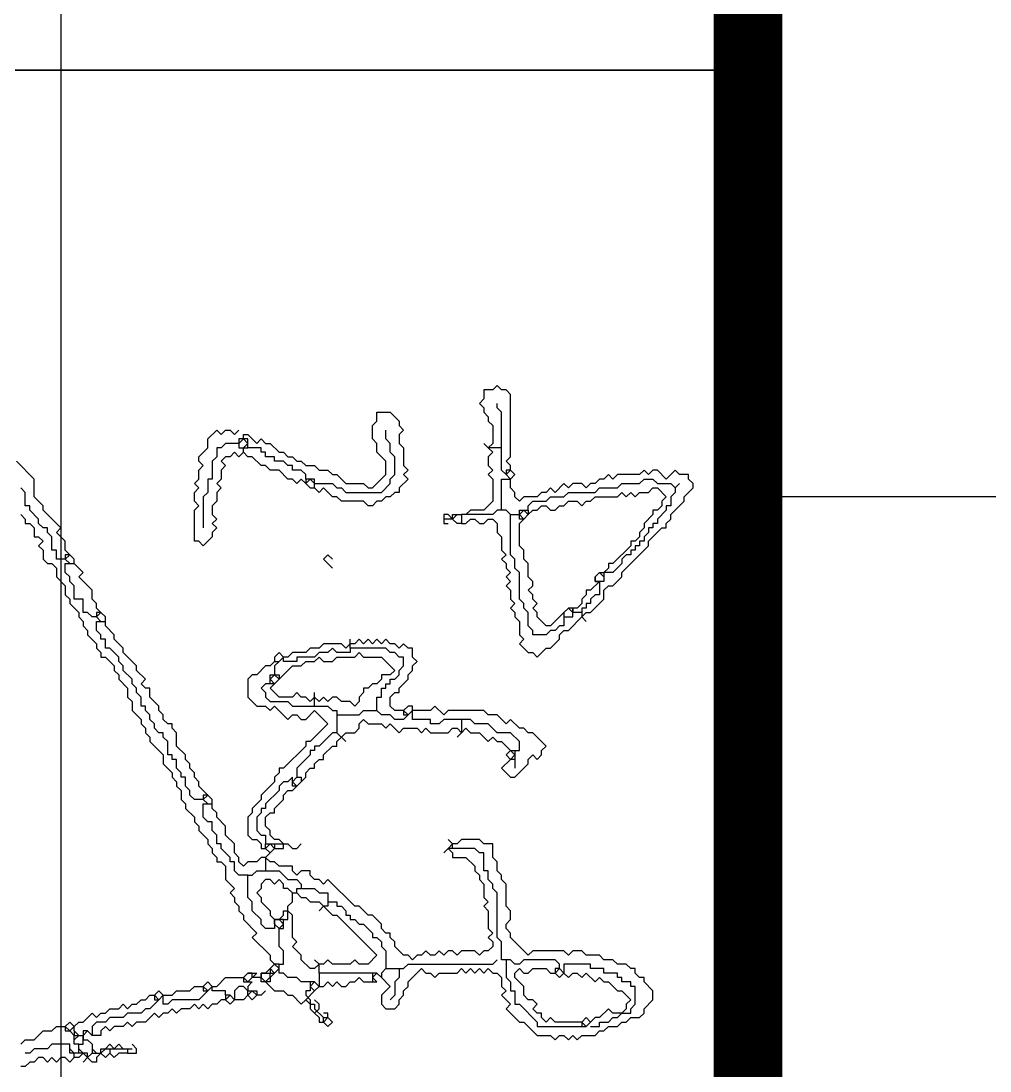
# Model space of a CAD drawing. Header units: millimetres. Extents: x 434053 to 1059003, y -2417481 to 936527.
# Drawn here: x 539083 to 539648, y -1806154 to -1805542 of the extents above; entities that cross this region are included whole.
import ezdxf

# ---------------------------------------------------------------- set-up
doc = ezdxf.new("R2010")
doc.units = ezdxf.units.MM
doc.header["$LTSCALE"] = 1000
doc.header["$MEASUREMENT"] = 0
for name, color, linetype in [('TITLIN', 7, 'Continuous'), ('图框层', 3, 'Continuous'), ('电子签名', 6, 'Continuous')]:
    doc.layers.add(name, color=color, linetype=linetype)

# ---------------------------------------------------------------- blocks, each defined once
blk = doc.blocks.new('zhauau')
for points in [[(-73822.18, -93876.97), (-73826.07, -93873.08), (-73826.07, -93869.19), (-73837.73, -93857.53), (-73845.51, -93857.53), (-73849.4, -93853.64), (-73849.4, -93849.75), (-73857.17, -93841.98), (-73861.06, -93841.98), (-73884.39, -93818.65), (-73888.28, -93818.65), (-73899.94, -93806.98), (-73899.94, -93803.1), (-73903.83, -93803.1), (-73907.72, -93799.21), (-73911.61, -93799.21), (-73923.27, -93787.54), (-73927.16, -93787.54), (-73934.93, -93779.77), (-73938.82, -93779.77), (-73942.71, -93783.66), (-73946.6, -93783.66), (-73946.6, -93791.43), (-73950.49, -93795.32), (-73942.71, -93803.1), (-73950.49, -93810.87), (-73950.49, -93814.76), (-73946.6, -93818.65), (-73950.49, -93822.54), (-73946.6, -93826.42), (-73946.6, -93845.86), (-73942.71, -93849.75), (-73946.6, -93853.64), (-73942.71, -93857.53), (-73942.71, -93861.42), (-73938.82, -93865.3), (-73938.82, -93869.19), (-73934.93, -93873.08), (-73938.82, -93876.97), (-73938.82, -93884.74), (-73934.93, -93888.63), (-73938.82, -93892.52), (-73931.05, -93900.3), (-73934.93, -93904.18), (-73931.05, -93908.07), (-73931.05, -93911.96), (-73927.16, -93915.85), (-73927.16, -93927.51), (-73923.27, -93931.4), (-73927.16, -93935.29), (-73931.05, -93935.29), (-73934.93, -93939.18), (-73942.71, -93939.18)], [(-73938.82, -93791.43), (-73934.93, -93795.32)], [(-73915.49, -93923.62), (-73919.38, -93923.62), (-73923.27, -93919.74), (-73923.27, -93908.07), (-73927.16, -93904.18), (-73927.16, -93892.52), (-73931.05, -93888.63), (-73931.05, -93865.3), (-73934.93, -93861.42), (-73934.93, -93845.86), (-73938.82, -93841.98), (-73938.82, -93826.42), (-73942.71, -93822.54), (-73942.71, -93814.76), (-73938.82, -93810.87), (-73938.82, -93799.21), (-73934.93, -93795.32)], [(-73934.93, -93795.32), (-73931.05, -93795.32), (-73927.16, -93799.21), (-73919.38, -93799.21), (-73919.38, -93803.1), (-73915.49, -93803.1), (-73907.72, -93810.87), (-73903.83, -93810.87), (-73903.83, -93814.76), (-73899.94, -93814.76), (-73899.94, -93818.65), (-73896.05, -93818.65), (-73892.17, -93822.54), (-73888.28, -93822.54), (-73888.28, -93826.42), (-73884.39, -93826.42), (-73884.39, -93830.31), (-73880.5, -93830.31), (-73880.5, -93834.2), (-73876.61, -93834.2), (-73876.61, -93838.09), (-73872.73, -93841.98), (-73868.84, -93841.98), (-73861.06, -93849.75), (-73861.06, -93857.53)], [(-73911.61, -93923.62), (-73915.49, -93919.74), (-73915.49, -93915.85), (-73919.38, -93911.96), (-73919.38, -93908.07), (-73915.49, -93904.18), (-73915.49, -93900.3), (-73919.38, -93896.41), (-73919.38, -93892.52), (-73923.27, -93888.63), (-73923.27, -93880.86), (-73919.38, -93876.97), (-73923.27, -93873.08), (-73923.27, -93869.19), (-73927.16, -93865.3), (-73927.16, -93845.86), (-73931.05, -93841.98), (-73927.16, -93838.09), (-73931.05, -93834.2), (-73927.16, -93830.31), (-73931.05, -93826.42), (-73931.05, -93818.65), (-73934.93, -93814.76), (-73934.93, -93810.87), (-73927.16, -93803.1), (-73923.27, -93806.98), (-73919.38, -93806.98), (-73915.49, -93810.87), (-73915.49, -93814.76), (-73911.61, -93814.76), (-73903.83, -93822.54), (-73899.94, -93822.54), (-73896.05, -93826.42), (-73892.17, -93826.42), (-73888.28, -93830.31), (-73888.28, -93834.2), (-73884.39, -93834.2), (-73868.84, -93849.75), (-73868.84, -93853.64), (-73864.95, -93853.64), (-73861.06, -93857.53)], [(-73507.25, -94051.93), (-73499.48, -94044.15), (-73491.7, -94051.93), (-73483.93, -94051.93), (-73480.04, -94048.04), (-73480.04, -94040.26), (-73483.93, -94036.38), (-73487.81, -94036.38), (-73491.7, -94032.49), (-73495.59, -94032.49), (-73499.48, -94028.6), (-73503.37, -94028.6), (-73515.03, -94016.94), (-73511.14, -94013.05), (-73511.14, -94009.16), (-73507.25, -94005.27), (-73511.14, -94001.38), (-73511.14, -93985.83), (-73515.03, -93981.94), (-73511.14, -93978.06), (-73515.03, -93974.17), (-73511.14, -93970.28), (-73515.03, -93966.39), (-73511.14, -93962.5), (-73515.03, -93958.62), (-73511.14, -93954.73), (-73511.14, -93950.84), (-73507.25, -93946.95), (-73499.48, -93946.95), (-73495.59, -93943.06), (-73491.7, -93946.95), (-73483.93, -93939.18), (-73480.04, -93943.06), (-73468.37, -93931.4), (-73468.37, -93927.51), (-73456.71, -93915.85), (-73456.71, -93904.18), (-73452.82, -93900.3), (-73456.71, -93896.41), (-73456.71, -93892.52), (-73452.82, -93888.63), (-73456.71, -93884.74), (-73452.82, -93880.86), (-73456.71, -93876.97), (-73456.71, -93865.3), (-73460.6, -93861.42), (-73460.6, -93857.53), (-73464.49, -93853.64), (-73464.49, -93845.86), (-73468.37, -93841.98), (-73468.37, -93838.09), (-73472.26, -93834.2), (-73472.26, -93826.42), (-73476.15, -93822.54), (-73480.04, -93822.54), (-73487.81, -93814.76), (-73495.59, -93814.76), (-73503.37, -93822.54), (-73507.25, -93822.54), (-73507.25, -93826.42), (-73511.14, -93830.31), (-73515.03, -93830.31), (-73515.03, -93834.2), (-73518.92, -93838.09), (-73518.92, -93845.86), (-73522.81, -93849.75), (-73522.81, -93857.53), (-73526.69, -93861.42), (-73526.69, -93873.08), (-73530.58, -93876.97), (-73530.58, -93884.74), (-73526.69, -93888.63), (-73530.58, -93892.52), (-73530.58, -93919.74), (-73526.69, -93923.62), (-73542.25, -93939.18), (-73546.13, -93939.18), (-73550.02, -93943.06), (-73553.91, -93943.06), (-73557.8, -93939.18), (-73565.57, -93939.18), (-73569.46, -93943.06), (-73588.9, -93943.06), (-73592.79, -93946.95), (-73596.68, -93946.95), (-73600.57, -93950.84), (-73608.34, -93950.84), (-73612.23, -93954.73), (-73623.89, -93954.73), (-73623.89, -93962.5), (-73627.78, -93966.39), (-73627.78, -93981.94), (-73623.89, -93985.83), (-73623.89, -93989.72)], [(-73464.49, -93869.19), (-73464.49, -93861.42), (-73468.37, -93861.42), (-73468.37, -93853.64), (-73472.26, -93849.75), (-73472.26, -93845.86), (-73476.15, -93841.98), (-73476.15, -93834.2), (-73480.04, -93834.2), (-73483.93, -93830.31), (-73499.48, -93830.31), (-73499.48, -93834.2), (-73503.37, -93834.2), (-73503.37, -93841.98), (-73507.25, -93841.98), (-73507.25, -93845.86), (-73511.14, -93845.86), (-73511.14, -93857.53), (-73515.03, -93857.53), (-73515.03, -93869.19), (-73518.92, -93869.19), (-73518.92, -93892.52), (-73511.14, -93892.52), (-73515.03, -93896.41)], [(-73511.14, -93892.52), (-73507.25, -93888.63), (-73511.14, -93884.74), (-73511.14, -93880.86), (-73507.25, -93876.97), (-73511.14, -93873.08), (-73503.37, -93865.3), (-73507.25, -93861.42), (-73503.37, -93857.53), (-73503.37, -93853.64), (-73495.59, -93845.86), (-73495.59, -93841.98), (-73487.81, -93834.2), (-73483.93, -93838.09), (-73480.04, -93838.09), (-73476.15, -93841.98), (-73476.15, -93849.75), (-73480.04, -93853.64), (-73472.26, -93861.42), (-73472.26, -93865.3), (-73468.37, -93869.19)], [(-73861.06, -93857.53), (-73857.17, -93857.53), (-73861.06, -93861.42), (-73857.17, -93865.3), (-73853.29, -93865.3)], [(-73861.06, -93857.53), (-73853.29, -93857.53), (-73853.29, -93861.42)], [(-73853.29, -93861.42), (-73853.29, -93865.3), (-73857.17, -93865.3), (-73861.06, -93861.42), (-73861.06, -93857.53)], [(-73853.29, -93865.3), (-73853.29, -93861.42), (-73845.51, -93869.19), (-73845.51, -93873.08), (-73841.62, -93873.08), (-73837.73, -93876.97), (-73833.85, -93876.97), (-73829.96, -93880.86), (-73829.96, -93884.74)], [(-73853.29, -93861.42), (-73841.62, -93861.42), (-73841.62, -93865.3), (-73837.73, -93869.19), (-73833.85, -93869.19), (-73833.85, -93873.08), (-73829.96, -93873.08), (-73829.96, -93876.97), (-73826.07, -93876.97)], [(-73826.07, -93876.97), (-73822.18, -93876.97), (-73818.29, -93873.08)], [(-73464.49, -93876.97), (-73464.49, -93873.08), (-73468.37, -93869.19), (-73472.26, -93873.08), (-73468.37, -93876.97), (-73464.49, -93876.97)], [(-73468.37, -93869.19), (-73472.26, -93873.08), (-73468.37, -93876.97)], [(-73468.37, -93876.97), (-73464.49, -93873.08), (-73468.37, -93869.19)], [(-73903.83, -93981.94), (-73903.83, -93978.06), (-73907.72, -93974.17), (-73907.72, -93970.28), (-73903.83, -93966.39), (-73903.83, -93962.5), (-73907.72, -93958.62), (-73907.72, -93954.73), (-73903.83, -93950.84), (-73896.05, -93950.84), (-73892.17, -93946.95), (-73880.5, -93946.95), (-73876.61, -93943.06), (-73872.73, -93946.95), (-73868.84, -93943.06), (-73864.95, -93943.06), (-73861.06, -93939.18), (-73857.17, -93943.06), (-73853.29, -93939.18), (-73849.4, -93943.06), (-73845.51, -93939.18), (-73837.73, -93939.18), (-73833.85, -93935.29), (-73829.96, -93939.18), (-73826.07, -93935.29), (-73822.18, -93935.29), (-73818.29, -93931.4), (-73806.63, -93931.4), (-73802.74, -93927.51), (-73798.85, -93931.4), (-73791.08, -93923.62), (-73791.08, -93919.74), (-73787.19, -93915.85), (-73794.97, -93908.07), (-73794.97, -93904.18), (-73802.74, -93896.41), (-73806.63, -93896.41), (-73810.52, -93892.52), (-73810.52, -93888.63), (-73822.18, -93876.97)], [(-73826.07, -93876.97), (-73826.07, -93884.74)], [(-73822.18, -93876.97), (-73822.18, -93876.97)], [(-73522.81, -93943.06), (-73507.25, -93943.06), (-73503.37, -93939.18), (-73495.59, -93939.18), (-73495.59, -93935.29), (-73483.93, -93935.29), (-73483.93, -93931.4), (-73468.37, -93915.85), (-73464.49, -93915.85), (-73464.49, -93876.97)], [(-73468.37, -93876.97), (-73468.37, -93900.3), (-73472.26, -93904.18), (-73468.37, -93908.07), (-73472.26, -93911.96), (-73476.15, -93911.96), (-73476.15, -93915.85), (-73480.04, -93919.74), (-73483.93, -93915.85), (-73487.81, -93919.74), (-73487.81, -93923.62), (-73491.7, -93927.51), (-73499.48, -93927.51), (-73507.25, -93935.29), (-73511.14, -93935.29), (-73515.03, -93931.4), (-73511.14, -93927.51), (-73511.14, -93923.62), (-73515.03, -93919.74), (-73515.03, -93908.07), (-73511.14, -93904.18), (-73511.14, -93900.3)], [(-73826.07, -93892.52), (-73814.41, -93904.18), (-73814.41, -93908.07), (-73822.18, -93915.85), (-73826.07, -93915.85), (-73829.96, -93919.74), (-73833.85, -93915.85), (-73837.73, -93919.74), (-73841.62, -93919.74), (-73845.51, -93923.62), (-73849.4, -93919.74), (-73853.29, -93919.74), (-73857.17, -93923.62), (-73868.84, -93923.62), (-73872.73, -93927.51), (-73880.5, -93927.51), (-73884.39, -93931.4), (-73903.83, -93931.4), (-73907.72, -93927.51), (-73911.61, -93931.4), (-73915.49, -93927.51), (-73911.61, -93923.62)], [(-73822.18, -93892.52), (-73814.41, -93892.52), (-73814.41, -93896.41), (-73810.52, -93900.3), (-73810.52, -93904.18), (-73806.63, -93908.07), (-73806.63, -93919.74), (-73810.52, -93919.74), (-73814.41, -93923.62), (-73826.07, -93923.62), (-73829.96, -93927.51), (-73833.85, -93927.51), (-73837.73, -93931.4), (-73861.06, -93931.4), (-73864.95, -93935.29), (-73872.73, -93935.29), (-73876.61, -93939.18), (-73911.61, -93939.18)], [(-73829.96, -93884.74), (-73826.07, -93884.74), (-73829.96, -93888.63), (-73826.07, -93892.52)], [(-73826.07, -93884.74), (-73829.96, -93884.74), (-73829.96, -93888.63), (-73826.07, -93892.52), (-73822.18, -93892.52)], [(-73822.18, -93892.52), (-73822.18, -93884.74), (-73826.07, -93884.74)], [(-73826.07, -93892.52), (-73826.07, -93892.52)], [(-73511.14, -93900.3), (-73515.03, -93896.41), (-73511.14, -93892.52)], [(-73511.14, -93900.3), (-73507.25, -93896.41), (-73511.14, -93892.52)], [(-73515.03, -93896.41), (-73518.92, -93896.41), (-73522.81, -93900.3), (-73522.81, -93927.51), (-73518.92, -93931.4), (-73518.92, -93935.29), (-73522.81, -93939.18), (-73522.81, -93943.06)], [(-73515.03, -93896.41), (-73515.03, -93900.3), (-73511.14, -93900.3), (-73507.25, -93896.41)], [(-73697.77, -93939.18), (-73689.99, -93946.95), (-73682.21, -93939.18), (-73682.21, -93935.29), (-73693.88, -93923.62), (-73697.77, -93923.62), (-73701.65, -93919.74), (-73697.77, -93915.85), (-73701.65, -93911.96), (-73705.54, -93911.96), (-73709.43, -93908.07), (-73721.09, -93919.74), (-73721.09, -93923.62), (-73724.98, -93927.51), (-73724.98, -93931.4), (-73732.76, -93939.18), (-73728.87, -93943.06), (-73736.65, -93950.84), (-73736.65, -93958.62), (-73740.53, -93962.5), (-73740.53, -93993.61), (-73736.65, -93997.5), (-73744.42, -94005.27), (-73740.53, -94009.16), (-73740.53, -94024.71)], [(-73911.61, -93931.4), (-73915.49, -93931.4), (-73915.49, -93923.62)], [(-73915.49, -93923.62), (-73911.61, -93923.62), (-73907.72, -93927.51), (-73907.72, -93931.4), (-73911.61, -93931.4)], [(-73942.71, -93939.18), (-73946.6, -93935.29), (-73950.49, -93939.18)], [(-73942.71, -93943.06), (-73942.71, -93939.18), (-73946.6, -93935.29), (-73950.49, -93939.18), (-73950.49, -93943.06)], [(-73911.61, -93939.18), (-73911.61, -93931.4)], [(-73705.54, -93935.29), (-73705.54, -93931.4), (-73713.32, -93931.4), (-73721.09, -93939.18), (-73721.09, -93950.84), (-73728.87, -93958.62), (-73728.87, -93970.28), (-73732.76, -93974.17), (-73732.76, -93981.94)], [(-73705.54, -93935.29), (-73697.77, -93935.29)], [(-73697.77, -93935.29), (-73697.77, -93939.18), (-73701.65, -93943.06), (-73705.54, -93939.18), (-73705.54, -93935.29)], [(-73705.54, -93939.18), (-73701.65, -93935.29), (-73697.77, -93939.18)], [(-73697.77, -93935.29), (-73689.99, -93935.29)], [(-73950.49, -93939.18), (-73954.37, -93939.18), (-73958.26, -93943.06), (-73962.15, -93939.18), (-74016.58, -93939.18), (-74020.47, -93943.06), (-74020.47, -93946.95), (-74024.36, -93950.84), (-74020.47, -93954.73), (-74020.47, -93962.5), (-74012.69, -93962.5), (-74008.81, -93966.39), (-74004.92, -93962.5), (-74001.03, -93962.5), (-73997.14, -93958.62), (-73993.25, -93958.62), (-73989.37, -93954.73), (-73973.81, -93954.73), (-73969.93, -93958.62)], [(-73969.93, -93946.95), (-74001.03, -93946.95), (-74004.92, -93950.84), (-74008.81, -93950.84)], [(-73969.93, -93946.95), (-73969.93, -93958.62), (-73973.81, -93962.5)], [(-73950.49, -93943.06), (-73946.6, -93943.06), (-73950.49, -93946.95), (-73969.93, -93946.95)], [(-73950.49, -93939.18), (-73946.6, -93943.06), (-73942.71, -93939.18)], [(-73915.49, -93946.95), (-73942.71, -93946.95), (-73942.71, -93943.06)], [(-73911.61, -93939.18), (-73915.49, -93943.06), (-73915.49, -93946.95)], [(-73915.49, -93946.95), (-73915.49, -93950.84), (-73911.61, -93954.73), (-73911.61, -93981.94)], [(-73721.09, -93981.94), (-73724.98, -93978.06), (-73721.09, -93974.17), (-73721.09, -93966.39), (-73713.32, -93958.62), (-73717.21, -93954.73), (-73713.32, -93950.84), (-73713.32, -93946.95), (-73705.54, -93939.18)], [(-73697.77, -93939.18), (-73701.65, -93943.06), (-73705.54, -93939.18)], [(-73522.81, -93943.06), (-73522.81, -93946.95), (-73538.36, -93946.95), (-73542.25, -93950.84), (-73581.13, -93950.84), (-73585.01, -93954.73), (-73588.9, -93954.73), (-73592.79, -93958.62), (-73600.57, -93958.62), (-73600.57, -93962.5), (-73616.12, -93962.5), (-73616.12, -93966.39), (-73620.01, -93970.28), (-73620.01, -93989.72)], [(-73969.93, -93958.62), (-73966.04, -93954.73), (-73962.15, -93958.62), (-73954.37, -93958.62), (-73950.49, -93954.73), (-73946.6, -93958.62), (-73942.71, -93954.73), (-73923.27, -93954.73), (-73915.49, -93962.5), (-73915.49, -93974.17), (-73911.61, -93978.06)], [(-73623.89, -93989.72), (-73620.01, -93993.61), (-73616.12, -93989.72), (-73612.23, -93989.72), (-73612.23, -93978.06), (-73604.45, -93970.28), (-73600.57, -93970.28), (-73596.68, -93966.39), (-73592.79, -93966.39), (-73588.9, -93962.5), (-73577.24, -93962.5), (-73573.35, -93958.62), (-73569.46, -93962.5), (-73565.57, -93958.62), (-73550.02, -93958.62), (-73546.13, -93954.73), (-73542.25, -93958.62), (-73538.36, -93954.73), (-73534.47, -93954.73), (-73530.58, -93958.62), (-73530.58, -93962.5), (-73526.69, -93966.39), (-73530.58, -93970.28), (-73530.58, -93981.94), (-73526.69, -93985.83), (-73530.58, -93989.72), (-73530.58, -93993.61), (-73526.69, -93997.5), (-73530.58, -94001.38), (-73526.69, -94005.27), (-73526.69, -94009.16), (-73530.58, -94013.05), (-73526.69, -94016.94), (-73526.69, -94020.82), (-73522.81, -94024.71), (-73526.69, -94028.6), (-73526.69, -94032.49), (-73534.47, -94040.26), (-73538.36, -94040.26), (-73542.25, -94044.15), (-73546.13, -94044.15), (-73546.13, -94048.04), (-73550.02, -94051.93), (-73553.91, -94051.93), (-73561.69, -94059.7), (-73561.69, -94063.59), (-73569.46, -94071.37), (-73569.46, -94075.26), (-73592.79, -94098.58), (-73588.9, -94102.47), (-73592.79, -94106.36), (-73592.79, -94110.25), (-73596.68, -94114.14), (-73600.57, -94114.14), (-73600.57, -94121.91), (-73596.68, -94125.8), (-73600.57, -94129.69), (-73604.45, -94129.69), (-73604.45, -94141.35), (-73608.34, -94145.24), (-73608.34, -94149.13), (-73612.23, -94153.02)], [(-73515.03, -94036.38), (-73515.03, -94032.49), (-73518.92, -94028.6), (-73518.92, -93954.73), (-73522.81, -93950.84)], [(-73969.93, -93958.62), (-73973.81, -93962.5)], [(-73911.61, -93978.06), (-73911.61, -93981.94), (-73903.83, -93981.94)], [(-73911.61, -93981.94), (-73903.83, -93981.94), (-73903.83, -93985.83), (-73907.72, -93989.72)], [(-73907.72, -93989.72), (-73911.61, -93989.72), (-73911.61, -93981.94)], [(-73903.83, -93981.94), (-73903.83, -93985.83), (-73907.72, -93989.72)], [(-73732.76, -93981.94), (-73732.76, -93997.5), (-73728.87, -94001.38), (-73728.87, -94009.16), (-73732.76, -94009.16), (-73732.76, -94024.71), (-73736.65, -94024.71)], [(-73732.76, -93981.94), (-73721.09, -93981.94), (-73717.21, -93985.83)], [(-73717.21, -94086.92), (-73721.09, -94083.03), (-73721.09, -94075.26), (-73724.98, -94071.37), (-73728.87, -94071.37), (-73732.76, -94067.48), (-73728.87, -94063.59), (-73728.87, -94051.93), (-73724.98, -94048.04), (-73728.87, -94044.15), (-73721.09, -94036.38), (-73724.98, -94032.49), (-73724.98, -94020.82), (-73721.09, -94016.94), (-73724.98, -94013.05), (-73721.09, -94009.16), (-73721.09, -93993.61), (-73724.98, -93989.72), (-73724.98, -93985.83), (-73721.09, -93981.94)], [(-73721.09, -93981.94), (-73717.21, -93985.83)], [(-73907.72, -93989.72), (-73911.61, -93989.72), (-73911.61, -93985.83), (-73907.72, -93989.72)], [(-73907.72, -93989.72), (-73911.61, -93993.61), (-73911.61, -93997.5), (-73903.83, -93997.5), (-73903.83, -93993.61)], [(-73907.72, -93989.72), (-73907.72, -93997.5)], [(-73620.01, -93989.72), (-73623.89, -93989.72), (-73627.78, -93993.61)], [(-73623.89, -93989.72), (-73623.89, -93989.72)], [(-73620.01, -93989.72), (-73620.01, -93993.61), (-73616.12, -93997.5)], [(-73740.53, -94032.49), (-73740.53, -94040.26), (-73744.42, -94044.15), (-73752.2, -94044.15), (-73756.09, -94040.26), (-73756.09, -94036.38), (-73759.97, -94036.38), (-73767.75, -94028.6), (-73771.64, -94028.6), (-73775.53, -94024.71), (-73779.41, -94024.71), (-73783.3, -94020.82), (-73787.19, -94024.71), (-73794.97, -94024.71), (-73794.97, -94028.6), (-73798.85, -94032.49), (-73794.97, -94036.38), (-73798.85, -94040.26), (-73798.85, -94044.15), (-73802.74, -94048.04), (-73798.85, -94051.93), (-73802.74, -94055.82), (-73798.85, -94059.7), (-73802.74, -94063.59), (-73798.85, -94067.48), (-73802.74, -94071.37), (-73798.85, -94075.26), (-73798.85, -94079.14), (-73794.97, -94083.03), (-73798.85, -94086.92), (-73798.85, -94102.47), (-73794.97, -94106.36), (-73794.97, -94114.14), (-73791.08, -94118.02), (-73791.08, -94129.69), (-73787.19, -94133.58), (-73787.19, -94137.46)], [(-73977.7, -94164.68), (-73973.81, -94160.79), (-73977.7, -94156.9), (-73973.81, -94153.02), (-73973.81, -94149.13), (-73966.04, -94141.35), (-73966.04, -94137.46), (-73962.15, -94133.58), (-73962.15, -94129.69), (-73958.26, -94125.8), (-73958.26, -94121.91), (-73954.37, -94118.02), (-73954.37, -94110.25), (-73950.49, -94106.36), (-73950.49, -94098.58), (-73946.6, -94094.7), (-73946.6, -94090.81), (-73938.82, -94083.03), (-73938.82, -94067.48), (-73934.93, -94063.59), (-73934.93, -94059.7), (-73946.6, -94048.04), (-73958.26, -94048.04), (-73966.04, -94055.82), (-73973.81, -94055.82), (-73977.7, -94059.7), (-73989.37, -94059.7), (-73993.25, -94055.82), (-74001.03, -94055.82), (-74001.03, -94044.15), (-73993.25, -94036.38), (-73989.37, -94036.38), (-73985.48, -94032.49), (-73981.59, -94036.38), (-73973.81, -94036.38), (-73969.93, -94032.49), (-73954.37, -94032.49), (-73950.49, -94028.6), (-73946.6, -94032.49), (-73942.71, -94028.6), (-73934.93, -94036.38), (-73931.05, -94036.38), (-73931.05, -94040.26), (-73927.16, -94044.15), (-73927.16, -94048.04), (-73923.27, -94051.93), (-73923.27, -94055.82), (-73919.38, -94059.7), (-73919.38, -94063.59), (-73923.27, -94067.48), (-73923.27, -94086.92), (-73927.16, -94090.81), (-73927.16, -94094.7), (-73934.93, -94102.47), (-73931.05, -94106.36), (-73934.93, -94110.25)], [(-73736.65, -94024.71), (-73744.42, -94024.71), (-73744.42, -94028.6), (-73740.53, -94032.49), (-73736.65, -94032.49)], [(-73740.53, -94024.71), (-73744.42, -94024.71), (-73744.42, -94028.6), (-73740.53, -94032.49)], [(-73740.53, -94032.49), (-73736.65, -94028.6), (-73740.53, -94024.71)], [(-73736.65, -94032.49), (-73736.65, -94028.6), (-73732.76, -94032.49), (-73732.76, -94040.26), (-73736.65, -94044.15), (-73736.65, -94051.93), (-73740.53, -94055.82)], [(-73740.53, -94055.82), (-73752.2, -94055.82), (-73752.2, -94051.93), (-73759.97, -94051.93), (-73759.97, -94048.04), (-73763.86, -94048.04), (-73763.86, -94044.15), (-73767.75, -94044.15), (-73767.75, -94040.26), (-73771.64, -94036.38), (-73775.53, -94036.38), (-73779.41, -94032.49), (-73787.19, -94032.49), (-73787.19, -94036.38), (-73791.08, -94040.26), (-73791.08, -94044.15), (-73794.97, -94048.04), (-73794.97, -94079.14)], [(-73515.03, -94048.04), (-73515.03, -94036.38)], [(-73515.03, -94036.38), (-73507.25, -94036.38), (-73503.37, -94040.26), (-73491.7, -94040.26), (-73487.81, -94044.15)], [(-73938.82, -94110.25), (-73938.82, -94094.7), (-73934.93, -94090.81), (-73934.93, -94086.92), (-73931.05, -94083.03), (-73931.05, -94051.93), (-73938.82, -94044.15), (-73942.71, -94044.15), (-73946.6, -94040.26), (-73962.15, -94040.26), (-73966.04, -94044.15), (-73973.81, -94044.15), (-73977.7, -94048.04), (-73985.48, -94048.04)], [(-73767.75, -94141.35), (-73779.41, -94129.69), (-73779.41, -94121.91), (-73783.3, -94118.02), (-73783.3, -94110.25), (-73787.19, -94106.36), (-73783.3, -94102.47), (-73783.3, -94094.7), (-73787.19, -94090.81), (-73787.19, -94075.26), (-73791.08, -94071.37), (-73787.19, -94067.48), (-73787.19, -94051.93), (-73775.53, -94040.26), (-73771.64, -94044.15), (-73771.64, -94051.93), (-73767.75, -94051.93), (-73763.86, -94055.82), (-73763.86, -94059.7), (-73759.97, -94063.59), (-73759.97, -94067.48), (-73756.09, -94067.48), (-73752.2, -94071.37), (-73748.31, -94071.37), (-73744.42, -94075.26), (-73748.31, -94079.14), (-73748.31, -94086.92), (-73752.2, -94090.81), (-73752.2, -94094.7), (-73748.31, -94098.58), (-73752.2, -94102.47), (-73748.31, -94106.36), (-73752.2, -94110.25)], [(-73573.35, -94098.58), (-73573.35, -94090.81), (-73569.46, -94090.81), (-73569.46, -94086.92), (-73565.57, -94083.03), (-73561.69, -94083.03), (-73561.69, -94079.14), (-73557.8, -94079.14), (-73557.8, -94075.26), (-73553.91, -94071.37), (-73553.91, -94067.48), (-73546.13, -94059.7), (-73542.25, -94059.7), (-73542.25, -94055.82), (-73538.36, -94051.93), (-73534.47, -94051.93), (-73530.58, -94048.04), (-73515.03, -94048.04)], [(-73515.03, -94048.04), (-73511.14, -94051.93), (-73507.25, -94051.93), (-73511.14, -94055.82), (-73511.14, -94059.7)], [(-73736.65, -94090.81), (-73736.65, -94071.37), (-73740.53, -94067.48), (-73740.53, -94055.82)], [(-73569.46, -94102.47), (-73561.69, -94094.7), (-73561.69, -94090.81), (-73526.69, -94055.82), (-73518.92, -94063.59), (-73518.92, -94071.37), (-73522.81, -94075.26), (-73518.92, -94079.14), (-73518.92, -94094.7), (-73522.81, -94098.58), (-73518.92, -94102.47), (-73518.92, -94106.36)], [(-73503.37, -94059.7), (-73503.37, -94055.82), (-73507.25, -94059.7), (-73511.14, -94055.82), (-73507.25, -94051.93)], [(-73511.14, -94059.7), (-73503.37, -94059.7), (-73503.37, -94055.82)], [(-73511.14, -94059.7), (-73511.14, -94106.36)], [(-73495.59, -94110.25), (-73499.48, -94106.36), (-73499.48, -94102.47), (-73503.37, -94098.58), (-73499.48, -94094.7), (-73503.37, -94090.81), (-73499.48, -94086.92), (-73499.48, -94083.03), (-73503.37, -94079.14), (-73503.37, -94075.26), (-73507.25, -94071.37), (-73503.37, -94067.48), (-73503.37, -94059.7)], [(-73794.97, -94079.14), (-73802.74, -94079.14)], [(-73794.97, -94079.14), (-73791.08, -94079.14), (-73791.08, -94090.81), (-73794.97, -94094.7), (-73791.08, -94098.58), (-73791.08, -94106.36), (-73787.19, -94110.25), (-73787.19, -94125.8), (-73783.3, -94125.8), (-73783.3, -94137.46)], [(-73721.09, -94090.81), (-73713.32, -94083.03)], [(-73717.21, -94086.92), (-73713.32, -94083.03)], [(-73744.42, -94110.25), (-73744.42, -94098.58), (-73740.53, -94094.7), (-73740.53, -94090.81), (-73736.65, -94090.81)], [(-73736.65, -94090.81), (-73721.09, -94090.81)], [(-73721.09, -94090.81), (-73721.09, -94094.7), (-73709.43, -94106.36), (-73709.43, -94110.25), (-73705.54, -94110.25), (-73705.54, -94114.14), (-73701.65, -94114.14), (-73689.99, -94125.8), (-73682.21, -94125.8)], [(-73674.44, -94125.8), (-73682.21, -94118.02), (-73686.1, -94118.02), (-73689.99, -94114.14), (-73689.99, -94110.25), (-73693.88, -94110.25), (-73697.77, -94106.36), (-73697.77, -94102.47), (-73701.65, -94102.47), (-73709.43, -94094.7), (-73709.43, -94090.81), (-73713.32, -94090.81), (-73717.21, -94086.92)], [(-73864.95, -94094.7), (-73872.73, -94102.47), (-73876.61, -94098.58), (-73872.73, -94094.7)], [(-73864.95, -94094.7), (-73872.73, -94102.47), (-73876.61, -94098.58), (-73872.73, -94094.7)], [(-73783.3, -94145.24), (-73779.41, -94149.13), (-73779.41, -94153.02), (-73771.64, -94160.79), (-73771.64, -94164.68), (-73767.75, -94168.57), (-73752.2, -94168.57), (-73744.42, -94160.79), (-73744.42, -94153.02), (-73740.53, -94149.13), (-73744.42, -94145.24), (-73732.76, -94133.58), (-73736.65, -94129.69), (-73736.65, -94125.8), (-73732.76, -94121.91), (-73732.76, -94118.02), (-73740.53, -94110.25), (-73728.87, -94098.58), (-73713.32, -94114.14), (-73713.32, -94118.02), (-73709.43, -94118.02), (-73689.99, -94137.46), (-73689.99, -94141.35), (-73686.1, -94141.35), (-73682.21, -94145.24), (-73678.33, -94145.24), (-73666.66, -94156.9), (-73662.77, -94156.9), (-73655, -94164.68), (-73651.11, -94164.68), (-73647.22, -94168.57), (-73631.67, -94168.57), (-73627.78, -94164.68), (-73627.78, -94160.79), (-73623.89, -94156.9), (-73620.01, -94156.9), (-73620.01, -94153.02), (-73623.89, -94149.13), (-73620.01, -94145.24)], [(-73585.01, -94121.91), (-73585.01, -94110.25), (-73581.13, -94106.36), (-73581.13, -94098.58), (-73573.35, -94098.58)], [(-73581.13, -94129.69), (-73581.13, -94125.8), (-73577.24, -94121.91), (-73577.24, -94118.02), (-73573.35, -94114.14), (-73573.35, -94106.36), (-73569.46, -94102.47)], [(-73573.35, -94098.58), (-73569.46, -94098.58), (-73569.46, -94102.47), (-73565.57, -94106.36)], [(-73569.46, -94102.47), (-73569.46, -94102.47)], [(-73495.59, -94114.14), (-73495.59, -94118.02), (-73491.7, -94118.02), (-73487.81, -94114.14), (-73483.93, -94114.14), (-73483.93, -94110.25), (-73480.04, -94110.25), (-73472.26, -94102.47)], [(-73468.37, -94102.47), (-73472.26, -94098.58), (-73476.15, -94098.58), (-73476.15, -94102.47)], [(-73476.15, -94110.25), (-73472.26, -94106.36), (-73468.37, -94106.36), (-73468.37, -94102.47)], [(-73472.26, -94102.47), (-73472.26, -94098.58), (-73468.37, -94094.7), (-73464.49, -94098.58), (-73468.37, -94102.47), (-73472.26, -94102.47)], [(-73468.37, -94102.47), (-73464.49, -94098.58), (-73468.37, -94094.7)], [(-73938.82, -94110.25), (-73942.71, -94110.25), (-73942.71, -94118.02)], [(-73942.71, -94118.02), (-73938.82, -94118.02), (-73934.93, -94114.14), (-73934.93, -94110.25), (-73938.82, -94110.25)], [(-73934.93, -94110.25), (-73938.82, -94110.25), (-73942.71, -94114.14), (-73938.82, -94118.02)], [(-73938.82, -94118.02), (-73934.93, -94114.14), (-73934.93, -94110.25)], [(-73752.2, -94110.25), (-73748.31, -94114.14), (-73752.2, -94118.02), (-73752.2, -94121.91), (-73756.09, -94125.8), (-73752.2, -94129.69), (-73752.2, -94141.35), (-73759.97, -94149.13), (-73763.86, -94145.24), (-73767.75, -94149.13), (-73771.64, -94145.24), (-73767.75, -94141.35)], [(-73763.86, -94149.13), (-73763.86, -94153.02), (-73759.97, -94156.9), (-73756.09, -94153.02), (-73752.2, -94153.02), (-73748.31, -94149.13), (-73748.31, -94133.58), (-73744.42, -94129.69), (-73744.42, -94110.25)], [(-73744.42, -94110.25), (-73756.09, -94110.25)], [(-73752.2, -94110.25), (-73752.2, -94110.25)], [(-73518.92, -94106.36), (-73515.03, -94110.25), (-73515.03, -94114.14), (-73522.81, -94121.91), (-73526.69, -94121.91), (-73534.47, -94129.69), (-73538.36, -94125.8), (-73542.25, -94129.69), (-73561.69, -94129.69), (-73565.57, -94133.58)], [(-73511.14, -94106.36), (-73518.92, -94106.36), (-73522.81, -94110.25)], [(-73518.92, -94106.36), (-73518.92, -94106.36)], [(-73511.14, -94106.36), (-73503.37, -94106.36)], [(-73503.37, -94106.36), (-73499.48, -94106.36), (-73503.37, -94110.25), (-73503.37, -94114.14)], [(-73495.59, -94110.25), (-73499.48, -94114.14), (-73503.37, -94110.25)], [(-73487.81, -94118.02), (-73495.59, -94110.25)], [(-73476.15, -94110.25), (-73480.04, -94106.36), (-73483.93, -94106.36), (-73487.81, -94110.25)], [(-73487.81, -94118.02), (-73483.93, -94114.14), (-73480.04, -94114.14), (-73476.15, -94110.25)], [(-73942.71, -94118.02), (-73946.6, -94118.02), (-73950.49, -94121.91), (-73950.49, -94129.69), (-73954.37, -94129.69), (-73954.37, -94133.58), (-73958.26, -94137.46), (-73958.26, -94145.24), (-73962.15, -94145.24), (-73962.15, -94153.02), (-73966.04, -94153.02), (-73966.04, -94156.9), (-73969.93, -94156.9), (-73969.93, -94168.57)], [(-73938.82, -94118.02), (-73942.71, -94121.91), (-73938.82, -94125.8), (-73942.71, -94129.69), (-73942.71, -94133.58), (-73950.49, -94141.35), (-73950.49, -94149.13), (-73954.37, -94153.02), (-73954.37, -94156.9), (-73962.15, -94164.68), (-73962.15, -94168.57), (-73966.04, -94172.46)], [(-73503.37, -94114.14), (-73503.37, -94121.91), (-73507.25, -94125.8), (-73507.25, -94133.58), (-73511.14, -94137.46), (-73511.14, -94141.35)], [(-73503.37, -94114.14), (-73495.59, -94114.14)], [(-73503.37, -94153.02), (-73495.59, -94145.24), (-73495.59, -94137.46), (-73491.7, -94133.58), (-73491.7, -94129.69), (-73483.93, -94121.91), (-73487.81, -94118.02)], [(-73495.59, -94114.14), (-73495.59, -94114.14)], [(-73682.21, -94125.8), (-73682.21, -94121.91), (-73678.33, -94121.91), (-73674.44, -94125.8), (-73674.44, -94129.69), (-73678.33, -94129.69)], [(-73678.33, -94129.69), (-73682.21, -94125.8)], [(-73674.44, -94125.8), (-73678.33, -94129.69), (-73682.21, -94125.8)], [(-73678.33, -94129.69), (-73682.21, -94129.69), (-73678.33, -94133.58), (-73678.33, -94137.46), (-73674.44, -94141.35), (-73670.55, -94141.35), (-73658.89, -94153.02), (-73655, -94153.02), (-73655, -94156.9), (-73651.11, -94156.9), (-73647.22, -94160.79), (-73635.56, -94160.79), (-73631.67, -94156.9), (-73631.67, -94153.02), (-73623.89, -94153.02)], [(-73627.78, -94145.24), (-73631.67, -94149.13), (-73635.56, -94149.13), (-73639.45, -94153.02), (-73647.22, -94153.02), (-73651.11, -94149.13), (-73651.11, -94145.24), (-73655, -94145.24), (-73662.77, -94137.46), (-73666.66, -94137.46), (-73670.55, -94133.58), (-73670.55, -94129.69), (-73674.44, -94125.8)], [(-73623.89, -94145.24), (-73623.89, -94133.58), (-73620.01, -94129.69), (-73620.01, -94125.8), (-73623.89, -94121.91)], [(-73623.89, -94137.46), (-73623.89, -94133.58), (-73620.01, -94129.69), (-73620.01, -94125.8), (-73623.89, -94121.91)], [(-73600.57, -94153.02), (-73600.57, -94141.35), (-73592.79, -94133.58), (-73592.79, -94125.8), (-73588.9, -94121.91), (-73585.01, -94121.91)], [(-73581.13, -94129.69), (-73585.01, -94133.58), (-73585.01, -94137.46), (-73588.9, -94137.46), (-73592.79, -94141.35), (-73588.9, -94145.24), (-73592.79, -94149.13), (-73592.79, -94153.02), (-73588.9, -94156.9), (-73585.01, -94156.9), (-73581.13, -94160.79), (-73577.24, -94156.9), (-73573.35, -94156.9), (-73565.57, -94149.13), (-73561.69, -94149.13), (-73557.8, -94145.24)], [(-73557.8, -94137.46), (-73557.8, -94133.58), (-73569.46, -94133.58), (-73573.35, -94129.69), (-73581.13, -94129.69), (-73581.13, -94125.8), (-73585.01, -94125.8), (-73585.01, -94121.91)], [(-73565.57, -94133.58), (-73569.46, -94133.58), (-73573.35, -94129.69), (-73581.13, -94129.69)], [(-73783.3, -94137.46), (-73787.19, -94137.46), (-73791.08, -94141.35), (-73787.19, -94145.24), (-73783.3, -94145.24)], [(-73787.19, -94137.46), (-73791.08, -94141.35), (-73787.19, -94145.24), (-73783.3, -94145.24)], [(-73783.3, -94145.24), (-73783.3, -94141.35), (-73787.19, -94137.46)], [(-73623.89, -94137.46), (-73627.78, -94141.35), (-73627.78, -94145.24)], [(-73620.01, -94145.24), (-73620.01, -94137.46), (-73623.89, -94137.46)], [(-73557.8, -94137.46), (-73557.8, -94145.24), (-73550.02, -94145.24), (-73550.02, -94153.02), (-73553.91, -94156.9), (-73557.8, -94156.9), (-73565.57, -94164.68), (-73573.35, -94164.68), (-73577.24, -94168.57), (-73596.68, -94168.57)], [(-73557.8, -94141.35), (-73561.69, -94137.46), (-73565.57, -94137.46), (-73565.57, -94133.58)], [(-73550.02, -94141.35), (-73550.02, -94137.46), (-73557.8, -94137.46)], [(-73557.8, -94141.35), (-73553.91, -94137.46), (-73550.02, -94141.35), (-73553.91, -94145.24), (-73557.8, -94145.24)], [(-73518.92, -94141.35), (-73518.92, -94137.46), (-73530.58, -94137.46), (-73534.47, -94141.35), (-73550.02, -94141.35)], [(-73876.61, -94324.09), (-73880.5, -94327.98), (-73888.28, -94327.98), (-73896.05, -94335.75), (-73899.94, -94331.86), (-73915.49, -94347.42), (-73919.38, -94347.42), (-73927.16, -94355.19), (-73942.71, -94355.19), (-73958.26, -94370.74)], [(-73911.61, -94366.86), (-73907.72, -94362.97), (-73903.83, -94362.97), (-73903.83, -94359.08), (-73899.94, -94355.19), (-73892.17, -94355.19), (-73892.17, -94351.3), (-73888.28, -94347.42), (-73884.39, -94351.3), (-73880.5, -94347.42), (-73872.73, -94347.42), (-73868.84, -94343.53), (-73868.84, -94339.64), (-73864.95, -94335.75), (-73857.17, -94335.75), (-73849.4, -94327.98), (-73841.62, -94327.98), (-73837.73, -94324.09), (-73833.85, -94324.09), (-73826.07, -94316.31), (-73822.18, -94316.31), (-73818.29, -94312.42), (-73814.41, -94312.42), (-73810.52, -94308.54), (-73806.63, -94308.54), (-73798.85, -94300.76), (-73794.97, -94300.76), (-73791.08, -94296.87), (-73787.19, -94296.87), (-73787.19, -94292.98), (-73779.41, -94285.21), (-73775.53, -94285.21), (-73771.64, -94281.32), (-73767.75, -94281.32), (-73759.97, -94273.54), (-73752.2, -94273.54), (-73748.31, -94269.66), (-73740.53, -94269.66), (-73732.76, -94261.88), (-73728.87, -94261.88), (-73724.98, -94257.99), (-73721.09, -94257.99), (-73717.21, -94254.1), (-73713.32, -94254.1), (-73701.65, -94242.44), (-73693.88, -94242.44), (-73686.1, -94234.66), (-73682.21, -94234.66), (-73678.33, -94230.78), (-73674.44, -94230.78), (-73670.55, -94226.89), (-73662.77, -94226.89), (-73658.89, -94223), (-73655, -94223), (-73647.22, -94215.22), (-73643.33, -94215.22), (-73639.45, -94211.34), (-73635.56, -94211.34), (-73627.78, -94203.56), (-73623.89, -94203.56), (-73620.01, -94199.67), (-73616.12, -94199.67), (-73612.23, -94195.78), (-73608.34, -94195.78), (-73608.34, -94191.9), (-73604.45, -94188.01), (-73592.79, -94188.01), (-73585.01, -94180.23), (-73581.13, -94184.12), (-73577.24, -94180.23), (-73573.35, -94180.23), (-73569.46, -94176.34), (-73565.57, -94176.34), (-73561.69, -94172.46), (-73557.8, -94172.46), (-73546.13, -94160.79), (-73542.25, -94164.68), (-73526.69, -94149.13), (-73522.81, -94149.13), (-73518.92, -94145.24)], [(-73783.3, -94145.24), (-73783.3, -94141.35), (-73779.41, -94145.24), (-73771.64, -94145.24)], [(-73771.64, -94145.24), (-73771.64, -94141.35), (-73767.75, -94141.35), (-73763.86, -94145.24), (-73763.86, -94149.13)], [(-73763.86, -94149.13), (-73771.64, -94149.13), (-73771.64, -94145.24)], [(-73623.89, -94153.02), (-73623.89, -94145.24)], [(-73623.89, -94145.24), (-73620.01, -94145.24), (-73616.12, -94149.13)], [(-73616.12, -94149.13), (-73620.01, -94153.02), (-73623.89, -94153.02)], [(-73612.23, -94153.02), (-73620.01, -94145.24)], [(-73616.12, -94149.13), (-73612.23, -94153.02), (-73600.57, -94153.02)], [(-73557.8, -94145.24), (-73557.8, -94141.35)], [(-73511.14, -94141.35), (-73518.92, -94141.35)], [(-73518.92, -94141.35), (-73518.92, -94145.24), (-73515.03, -94149.13), (-73511.14, -94149.13)], [(-73518.92, -94145.24), (-73515.03, -94141.35), (-73511.14, -94145.24)], [(-73511.14, -94145.24), (-73515.03, -94149.13), (-73511.14, -94153.02)], [(-73511.14, -94149.13), (-73511.14, -94145.24), (-73507.25, -94149.13)], [(-73503.37, -94153.02), (-73511.14, -94145.24)], [(-73507.25, -94156.9), (-73511.14, -94156.9), (-73511.14, -94149.13)], [(-73507.25, -94149.13), (-73511.14, -94149.13)], [(-73507.25, -94149.13), (-73503.37, -94149.13), (-73503.37, -94156.9), (-73507.25, -94156.9)], [(-73612.23, -94153.02), (-73612.23, -94156.9), (-73608.34, -94160.79), (-73608.34, -94168.57), (-73604.45, -94172.46), (-73608.34, -94176.34), (-73612.23, -94176.34), (-73616.12, -94180.23), (-73623.89, -94180.23), (-73631.67, -94188.01), (-73639.45, -94188.01), (-73647.22, -94195.78), (-73651.11, -94195.78), (-73655, -94199.67), (-73658.89, -94199.67)], [(-73596.68, -94168.57), (-73596.68, -94164.68), (-73600.57, -94160.79), (-73600.57, -94153.02)], [(-73511.14, -94153.02), (-73511.14, -94156.9), (-73507.25, -94156.9), (-73503.37, -94153.02)], [(-73507.25, -94156.9), (-73507.25, -94164.68)], [(-73495.59, -94153.02), (-73491.7, -94156.9), (-73491.7, -94160.79)], [(-73977.7, -94172.46), (-73981.59, -94172.46), (-73981.59, -94168.57), (-73977.7, -94164.68)], [(-73511.14, -94164.68), (-73511.14, -94160.79), (-73503.37, -94168.57), (-73507.25, -94172.46)], [(-73507.25, -94164.68), (-73511.14, -94164.68), (-73511.14, -94168.57), (-73507.25, -94172.46), (-73503.37, -94172.46), (-73503.37, -94164.68), (-73499.48, -94168.57)], [(-73507.25, -94172.46), (-73511.14, -94168.57), (-73511.14, -94164.68)], [(-73495.59, -94168.57), (-73495.59, -94160.79), (-73491.7, -94160.79), (-73487.81, -94164.68), (-73491.7, -94168.57), (-73495.59, -94168.57)], [(-73491.7, -94160.79), (-73495.59, -94164.68), (-73491.7, -94168.57)], [(-73491.7, -94168.57), (-73487.81, -94164.68), (-73491.7, -94160.79)], [(-73966.04, -94172.46), (-73962.15, -94176.34), (-73966.04, -94180.23), (-73962.15, -94184.12), (-73962.15, -94188.01), (-73958.26, -94191.9), (-73954.37, -94188.01), (-73950.49, -94191.9), (-73942.71, -94191.9), (-73938.82, -94195.78), (-73934.93, -94191.9), (-73931.05, -94195.78), (-73923.27, -94195.78), (-73919.38, -94199.67), (-73911.61, -94199.67), (-73907.72, -94195.78), (-73903.83, -94199.67), (-73899.94, -94195.78), (-73896.05, -94199.67), (-73892.17, -94199.67), (-73884.39, -94207.45), (-73888.28, -94211.34), (-73888.28, -94215.22), (-73915.49, -94215.22), (-73919.38, -94211.34), (-73923.27, -94215.22), (-73931.05, -94215.22), (-73934.93, -94211.34), (-73938.82, -94215.22), (-73942.71, -94211.34), (-73950.49, -94211.34), (-73954.37, -94207.45), (-73958.26, -94211.34), (-73962.15, -94211.34), (-73969.93, -94203.56), (-73977.7, -94203.56), (-73985.48, -94195.78), (-73981.59, -94191.9), (-73985.48, -94188.01), (-73985.48, -94184.12), (-73981.59, -94180.23), (-73985.48, -94176.34)], [(-73969.93, -94168.57), (-73977.7, -94168.57), (-73977.7, -94176.34), (-73973.81, -94176.34)], [(-73966.04, -94172.46), (-73969.93, -94172.46), (-73973.81, -94168.57), (-73977.7, -94172.46)], [(-73977.7, -94172.46), (-73973.81, -94176.34)], [(-73973.81, -94176.34), (-73969.93, -94176.34), (-73969.93, -94168.57)], [(-73973.81, -94176.34), (-73973.81, -94188.01), (-73969.93, -94191.9), (-73969.93, -94195.78), (-73962.15, -94195.78), (-73958.26, -94199.67), (-73942.71, -94199.67), (-73942.71, -94203.56), (-73931.05, -94203.56), (-73927.16, -94207.45), (-73899.94, -94207.45)], [(-73596.68, -94168.57), (-73596.68, -94176.34), (-73600.57, -94180.23), (-73608.34, -94180.23), (-73608.34, -94184.12), (-73612.23, -94184.12), (-73620.01, -94191.9), (-73623.89, -94191.9), (-73623.89, -94195.78), (-73631.67, -94195.78), (-73635.56, -94199.67), (-73643.33, -94199.67), (-73643.33, -94203.56), (-73647.22, -94207.45), (-73658.89, -94207.45)], [(-73499.48, -94199.67), (-73499.48, -94195.78), (-73507.25, -94188.01), (-73507.25, -94172.46)], [(-73499.48, -94168.57), (-73495.59, -94168.57)], [(-73495.59, -94168.57), (-73499.48, -94172.46), (-73499.48, -94176.34), (-73495.59, -94180.23), (-73491.7, -94180.23)], [(-73491.7, -94168.57), (-73487.81, -94172.46), (-73487.81, -94180.23)], [(-73491.7, -94180.23), (-73487.81, -94180.23), (-73491.7, -94184.12), (-73491.7, -94188.01)], [(-73487.81, -94180.23), (-73491.7, -94184.12), (-73487.81, -94188.01)], [(-73491.7, -94188.01), (-73487.81, -94188.01), (-73483.93, -94184.12)], [(-73487.81, -94188.01), (-73483.93, -94184.12), (-73487.81, -94180.23)], [(-73491.7, -94188.01), (-73495.59, -94188.01), (-73495.59, -94199.67)], [(-73487.81, -94188.01), (-73487.81, -94191.9), (-73483.93, -94195.78), (-73483.93, -94199.67), (-73480.04, -94203.56), (-73483.93, -94207.45), (-73480.04, -94211.34), (-73483.93, -94215.22), (-73480.04, -94219.11), (-73480.04, -94226.89), (-73476.15, -94230.78), (-73480.04, -94234.66), (-73476.15, -94238.55), (-73476.15, -94242.44), (-73472.26, -94246.33), (-73476.15, -94250.22), (-73468.37, -94257.99), (-73468.37, -94265.77), (-73464.49, -94269.66), (-73468.37, -94273.54), (-73464.49, -94277.43), (-73464.49, -94285.21), (-73460.6, -94289.1), (-73464.49, -94292.98), (-73460.6, -94296.87), (-73456.71, -94296.87), (-73456.71, -94304.65)], [(-73658.89, -94207.45), (-73658.89, -94199.67), (-73662.77, -94199.67), (-73666.66, -94203.56), (-73666.66, -94207.45), (-73662.77, -94207.45), (-73662.77, -94215.22), (-73666.66, -94219.11), (-73670.55, -94219.11), (-73674.44, -94223), (-73682.21, -94223), (-73682.21, -94226.89), (-73686.1, -94226.89), (-73689.99, -94230.78), (-73697.77, -94230.78), (-73697.77, -94234.66), (-73701.65, -94234.66), (-73701.65, -94238.55), (-73713.32, -94238.55), (-73717.21, -94242.44), (-73721.09, -94242.44), (-73721.09, -94246.33), (-73724.98, -94250.22), (-73728.87, -94250.22), (-73732.76, -94254.1), (-73736.65, -94254.1), (-73740.53, -94257.99), (-73744.42, -94257.99), (-73744.42, -94261.88), (-73752.2, -94261.88), (-73756.09, -94265.77), (-73759.97, -94265.77), (-73763.86, -94269.66), (-73767.75, -94269.66), (-73775.53, -94277.43), (-73779.41, -94277.43), (-73783.3, -94281.32), (-73787.19, -94281.32), (-73794.97, -94289.1), (-73794.97, -94292.98), (-73802.74, -94292.98), (-73802.74, -94296.87), (-73806.63, -94296.87), (-73810.52, -94300.76), (-73818.29, -94300.76)], [(-73666.66, -94203.56), (-73674.44, -94211.34), (-73678.33, -94211.34), (-73682.21, -94215.22), (-73686.1, -94215.22), (-73689.99, -94219.11), (-73693.88, -94219.11), (-73697.77, -94223), (-73701.65, -94223), (-73709.43, -94230.78), (-73721.09, -94230.78), (-73724.98, -94234.66), (-73728.87, -94234.66), (-73728.87, -94238.55), (-73732.76, -94242.44), (-73736.65, -94242.44), (-73740.53, -94246.33), (-73744.42, -94246.33), (-73752.2, -94254.1), (-73759.97, -94254.1), (-73759.97, -94257.99), (-73763.86, -94261.88), (-73767.75, -94257.99), (-73775.53, -94265.77), (-73779.41, -94265.77), (-73791.08, -94277.43), (-73794.97, -94277.43), (-73802.74, -94285.21), (-73806.63, -94285.21), (-73814.41, -94292.98), (-73818.29, -94292.98)], [(-73658.89, -94199.67), (-73662.77, -94199.67), (-73666.66, -94203.56)], [(-73666.66, -94203.56), (-73662.77, -94207.45), (-73658.89, -94203.56), (-73658.89, -94199.67)], [(-73495.59, -94199.67), (-73499.48, -94199.67), (-73503.37, -94203.56), (-73499.48, -94207.45), (-73495.59, -94207.45)], [(-73499.48, -94207.45), (-73503.37, -94203.56), (-73499.48, -94199.67)], [(-73499.48, -94199.67), (-73495.59, -94203.56), (-73499.48, -94207.45)], [(-73495.59, -94207.45), (-73495.59, -94203.56), (-73487.81, -94211.34), (-73487.81, -94234.66), (-73483.93, -94238.55), (-73483.93, -94242.44), (-73487.81, -94242.44)], [(-73491.7, -94242.44), (-73491.7, -94234.66), (-73495.59, -94230.78), (-73495.59, -94219.11), (-73499.48, -94215.22), (-73499.48, -94207.45)], [(-73487.81, -94242.44), (-73491.7, -94242.44), (-73495.59, -94246.33), (-73491.7, -94250.22), (-73487.81, -94250.22)], [(-73491.7, -94250.22), (-73495.59, -94246.33), (-73491.7, -94242.44)], [(-73491.7, -94242.44), (-73487.81, -94246.33), (-73491.7, -94250.22)], [(-73464.49, -94320.2), (-73468.37, -94316.31), (-73468.37, -94312.42), (-73476.15, -94304.65), (-73472.26, -94300.76), (-73476.15, -94296.87), (-73476.15, -94292.98), (-73480.04, -94289.1), (-73480.04, -94281.32), (-73483.93, -94277.43), (-73480.04, -94273.54), (-73483.93, -94269.66), (-73483.93, -94265.77), (-73487.81, -94261.88), (-73487.81, -94257.99), (-73491.7, -94254.1), (-73491.7, -94250.22)], [(-73487.81, -94250.22), (-73487.81, -94246.33), (-73480.04, -94254.1), (-73480.04, -94257.99), (-73476.15, -94261.88), (-73476.15, -94273.54), (-73472.26, -94277.43), (-73472.26, -94289.1), (-73468.37, -94292.98), (-73468.37, -94300.76), (-73464.49, -94304.65), (-73460.6, -94304.65)], [(-73441.16, -94273.54), (-73441.16, -94265.77), (-73445.05, -94265.77), (-73448.93, -94269.66)], [(-73445.05, -94285.21), (-73448.93, -94281.32), (-73445.05, -94277.43), (-73445.05, -94273.54), (-73441.16, -94273.54)], [(-73445.05, -94289.1), (-73445.05, -94269.66)], [(-73441.16, -94273.54), (-73441.16, -94281.32), (-73437.27, -94285.21), (-73441.16, -94289.1), (-73437.27, -94292.98), (-73441.16, -94296.87)], [(-73445.05, -94292.98), (-73448.93, -94289.1), (-73445.05, -94285.21)], [(-73818.29, -94300.76), (-73818.29, -94292.98), (-73822.18, -94292.98), (-73826.07, -94296.87), (-73826.07, -94300.76), (-73822.18, -94300.76), (-73822.18, -94304.65), (-73826.07, -94308.54), (-73826.07, -94312.42), (-73837.73, -94312.42), (-73837.73, -94320.2), (-73849.4, -94320.2), (-73853.29, -94324.09), (-73857.17, -94324.09), (-73861.06, -94327.98), (-73868.84, -94327.98)], [(-73818.29, -94292.98), (-73822.18, -94292.98), (-73826.07, -94296.87)], [(-73826.07, -94296.87), (-73822.18, -94300.76), (-73818.29, -94296.87), (-73818.29, -94292.98)], [(-73441.16, -94296.87), (-73445.05, -94296.87), (-73445.05, -94289.1)], [(-73445.05, -94289.1), (-73441.16, -94289.1), (-73437.27, -94292.98), (-73441.16, -94296.87)], [(-73441.16, -94296.87), (-73445.05, -94296.87), (-73445.05, -94292.98)], [(-73445.05, -94292.98), (-73441.16, -94296.87)], [(-73826.07, -94296.87), (-73829.96, -94300.76), (-73833.85, -94300.76), (-73837.73, -94304.65), (-73845.51, -94304.65), (-73857.17, -94316.31), (-73861.06, -94312.42), (-73868.84, -94320.2)], [(-73460.6, -94304.65), (-73456.71, -94304.65), (-73460.6, -94308.54), (-73460.6, -94312.42), (-73456.71, -94312.42)], [(-73456.71, -94304.65), (-73460.6, -94308.54), (-73456.71, -94312.42)], [(-73452.82, -94312.42), (-73452.82, -94308.54), (-73448.93, -94304.65), (-73441.16, -94304.65)], [(-73452.82, -94312.42), (-73452.82, -94308.54), (-73448.93, -94304.65), (-73445.05, -94304.65)], [(-73445.05, -94304.65), (-73441.16, -94300.76), (-73441.16, -94296.87)], [(-73441.16, -94304.65), (-73441.16, -94296.87)], [(-73441.16, -94296.87), (-73437.27, -94300.76), (-73433.38, -94300.76), (-73433.38, -94304.65), (-73437.27, -94308.54)], [(-73441.16, -94304.65), (-73437.27, -94308.54), (-73441.16, -94312.42), (-73441.16, -94316.31)], [(-73456.71, -94312.42), (-73452.82, -94312.42)], [(-73452.82, -94312.42), (-73456.71, -94312.42)], [(-73456.71, -94312.42), (-73452.82, -94312.42)], [(-73448.93, -94316.31), (-73448.93, -94320.2), (-73452.82, -94320.2), (-73456.71, -94316.31), (-73456.71, -94312.42)], [(-73452.82, -94312.42), (-73456.71, -94312.42)], [(-73448.93, -94316.31), (-73448.93, -94312.42), (-73452.82, -94312.42)], [(-73448.93, -94316.31), (-73448.93, -94312.42), (-73452.82, -94312.42)], [(-73441.16, -94312.42), (-73445.05, -94316.31), (-73448.93, -94316.31)], [(-73437.27, -94308.54), (-73441.16, -94308.54), (-73441.16, -94312.42)], [(-73441.16, -94312.42), (-73437.27, -94316.31), (-73437.27, -94320.2)], [(-73437.27, -94308.54), (-73433.38, -94312.42)], [(-73868.84, -94327.98), (-73868.84, -94320.2), (-73872.73, -94320.2), (-73876.61, -94324.09), (-73876.61, -94327.98), (-73872.73, -94327.98), (-73872.73, -94335.75), (-73880.5, -94335.75), (-73880.5, -94339.64), (-73892.17, -94339.64), (-73896.05, -94343.53), (-73899.94, -94343.53), (-73899.94, -94347.42), (-73903.83, -94351.3), (-73907.72, -94351.3), (-73915.49, -94359.08), (-73919.38, -94359.08), (-73919.38, -94362.97), (-73931.05, -94362.97), (-73934.93, -94366.86)], [(-73868.84, -94320.2), (-73872.73, -94320.2), (-73876.61, -94324.09)], [(-73876.61, -94324.09), (-73872.73, -94327.98), (-73868.84, -94324.09), (-73868.84, -94320.2)], [(-73460.6, -94320.2), (-73464.49, -94320.2), (-73468.37, -94324.09), (-73464.49, -94327.98), (-73460.6, -94327.98), (-73460.6, -94324.09), (-73456.71, -94320.2)], [(-73464.49, -94327.98), (-73468.37, -94324.09), (-73464.49, -94320.2)], [(-73437.27, -94320.2), (-73433.38, -94324.09), (-73437.27, -94327.98), (-73437.27, -94331.86), (-73433.38, -94335.75), (-73437.27, -94339.64), (-73433.38, -94343.53), (-73437.27, -94347.42), (-73437.27, -94351.3), (-73433.38, -94355.19), (-73433.38, -94359.08), (-73429.49, -94362.97), (-73429.49, -94366.86)], [(-73448.93, -94366.86), (-73452.82, -94362.97), (-73452.82, -94355.19), (-73460.6, -94347.42), (-73460.6, -94339.64), (-73464.49, -94335.75), (-73464.49, -94327.98)], [(-73464.49, -94320.2), (-73460.6, -94324.09), (-73464.49, -94327.98)], [(-73456.71, -94320.2), (-73456.71, -94316.31), (-73460.6, -94320.2)], [(-73460.6, -94320.2), (-73456.71, -94320.2)], [(-73448.93, -94316.31), (-73448.93, -94320.2), (-73456.71, -94320.2)], [(-73441.16, -94316.31), (-73448.93, -94316.31)], [(-73441.16, -94316.31), (-73441.16, -94324.09), (-73448.93, -94324.09), (-73448.93, -94339.64), (-73445.05, -94343.53), (-73445.05, -94355.19), (-73441.16, -94359.08), (-73441.16, -94362.97)], [(-73437.27, -94320.2), (-73441.16, -94320.2), (-73445.05, -94324.09)]]:
    blk.add_lwpolyline(points)
blk = doc.blocks.new('A$C62AF6C70')
at = {"layer": '电子签名'}
blk.add_lwpolyline([(0, 0), (0, 10382.2), (2510.4, 10382.2), (2510.4, 0)], close=True, dxfattribs=at)
at = {"layer": '电子签名', "xscale": 1.333333333223985, "yscale": 1.333333333223985, "zscale": 1.333333333223985}
blk.add_blockref('zhauau', (99066.4, 135357.9), dxfattribs=at)
blk = doc.blocks.new('asdgdfgsghfdjfh')
at = {"xscale": 0.01000000000265255, "yscale": 0.01000000000265255, "zscale": 0.01000000000265255}
blk.add_blockref('A$C62AF6C70', (-25.104, 100.293), dxfattribs=at)
blk = doc.blocks.new('asdfgafg21GZ_LABEL2')
at = {"layer": 'TITLIN'}
for p, q in [((-25.104, 204.115), (-25.104, 100.493)), ((-65, 196.115), (0, 196.115))]:
    blk.add_line(p, q, dxfattribs=at)
at = {"layer": 'TITLIN', "const_width": 0.8}
blk.add_lwpolyline([(-65, 204.115), (0, 204.115)], dxfattribs=at)
at = {"layer": '图框层'}
blk.add_line((-20.14, 204.115), (-20.14, 224.115), dxfattribs=at)
blk = doc.blocks.new('asdfgafgA$C15443CC7')
at = {"layer": '图框层', "xscale": 150.0000000300889, "yscale": 150.0000000300889, "zscale": 150.0000000300889}
blk.add_blockref('asdfgafg21GZ_LABEL2', (208350, 1500), dxfattribs=at)
blk = doc.blocks.new('asdfadfsdhg')
at = {"xscale": 0.3333333333333333, "yscale": 0.3333333333333333, "zscale": 0.3333333333333333, "rotation": 270}
blk.add_blockref('asdfgafgA$C15443CC7', (0, 69950), dxfattribs=at)
at = {"layer": '图框层', "xscale": 50, "yscale": 50, "zscale": 50, "rotation": 270}
blk.add_blockref('asdgdfgsghfdjfh', (500, 500), dxfattribs=at)

msp = doc.modelspace()

# ---------------------------------------------------------------- block references
msp.add_blockref('asdfadfsdhg', (528800.94, -1807326.27))

doc.saveas('drawing.dxf')
